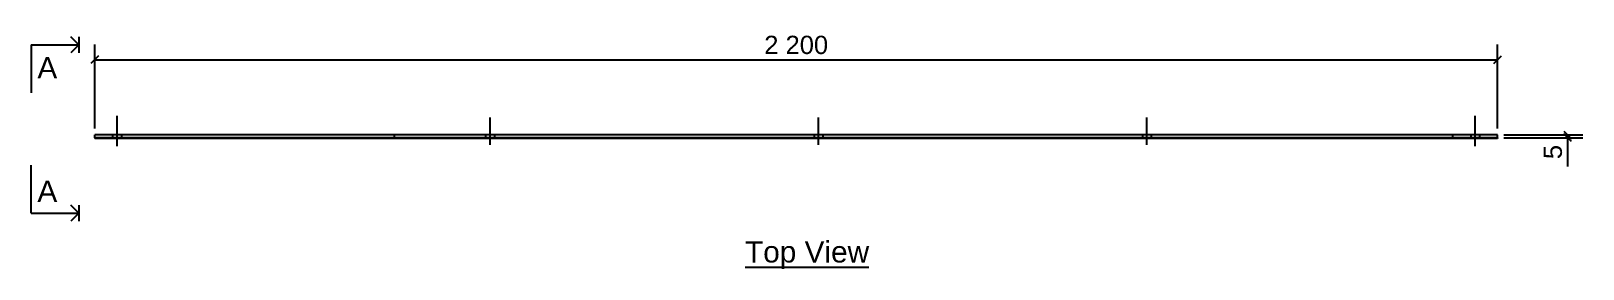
# Model space of a CAD drawing. Header units: millimetres. Extents: x 30 to 21157, y 42 to 1087.
# Drawn here: x 18723 to 21157, y 42 to 415 of the extents above; entities that cross this region are included whole.
import ezdxf

# ---------------------------------------------------------------- set-up
doc = ezdxf.new("R2010")
doc.units = ezdxf.units.MM
doc.linetypes.add('DXK_LINE_DOT1', pattern=[1.8814, 0.9407, -0.9407])
doc.styles.add('Arial', font='ARIAL.TTF', dxfattribs={"height": 0.2})

# ---------------------------------------------------------------- blocks, each defined once
blk = doc.blocks.new('Unknown-3621098-11 - 1186')
at = {"color": 6, "linetype": 'Continuous'}
blk.add_line((19842.9, 45), (20037.3, 45), dxfattribs=at)
at = {"color": 0, "linetype": 'Continuous'}
blk.add_wipeout([(20037.3, 52.5), (20037.3, 87.5), (19842.9, 87.5), (19842.9, 52.5)], dxfattribs=at)
at = {"color": 6, "linetype": 'Continuous', "style": 'Arial'}
blk.add_text('Top View', height=33.43, dxfattribs=at).set_placement((19842.9, 52.5))
blk = doc.blocks.new('Bolt-3621098-1223 - 1186')
at = {"color": 96, "linetype": 'Continuous'}
for p, q in [((20988.1, 234.6), (20988.1, 282.5)), ((20988.1, 234.6), (20988.1, 282.5)), ((20988.1, 234.6), (20988.1, 282.5)), ((20981.1, 252.5), (20981.1, 248)), ((20981.1, 252.5), (20981.1, 248)), ((20981.1, 252.5), (20981.1, 248)), ((20995.1, 252.5), (20995.1, 248)), ((20995.1, 252.5), (20995.1, 248)), ((20995.1, 252.5), (20995.1, 248))]:
    blk.add_line(p, q, dxfattribs=at)
blk = doc.blocks.new('Part-3621098-1221 - 1186')
at = {"color": 30, "linetype": 'Continuous'}
for p, q in [((18823.1, 248), (18823.1, 252.5)), ((21023.1, 252.5), (18823.1, 252.5)), ((21023.1, 248), (18823.1, 248)), ((19293.1, 248), (19293.1, 252.5)), ((21023.1, 248), (21023.1, 252.5))]:
    blk.add_line(p, q, dxfattribs=at)
at = {"color": 7, "linetype": 'DXK_LINE_DOT1'}
blk.add_line((20953.1, 248), (20953.1, 252.5), dxfattribs=at)
blk = doc.blocks.new('Bolt-3621098-1222 - 1186')
at = {"color": 96, "linetype": 'Continuous'}
for p, q in [((18858.1, 234.6), (18858.1, 282.5)), ((18858.1, 234.6), (18858.1, 282.5)), ((18858.1, 234.6), (18858.1, 282.5)), ((18851.1, 252.5), (18851.1, 248)), ((18851.1, 252.5), (18851.1, 248)), ((18851.1, 252.5), (18851.1, 248)), ((18865.1, 252.5), (18865.1, 248)), ((18865.1, 252.5), (18865.1, 248)), ((18865.1, 252.5), (18865.1, 248))]:
    blk.add_line(p, q, dxfattribs=at)
blk = doc.blocks.new('Bolt-3621098-1224 - 1186')
at = {"color": 96, "linetype": 'Continuous'}
for p, q in [((20473.1, 237), (20473.1, 280)), ((20473.1, 237), (20473.1, 280)), ((20473.1, 237), (20473.1, 280)), ((20466.1, 252.5), (20466.1, 248)), ((20466.1, 252.5), (20466.1, 248)), ((20466.1, 252.5), (20466.1, 248)), ((20480.1, 252.5), (20480.1, 248)), ((20480.1, 252.5), (20480.1, 248)), ((20480.1, 252.5), (20480.1, 248))]:
    blk.add_line(p, q, dxfattribs=at)
blk = doc.blocks.new('Bolt-3621098-1225 - 1186')
at = {"color": 96, "linetype": 'Continuous'}
for p, q in [((19958.1, 237), (19958.1, 280)), ((19958.1, 237), (19958.1, 280)), ((19958.1, 237), (19958.1, 280)), ((19951.1, 252.5), (19951.1, 248)), ((19951.1, 252.5), (19951.1, 248)), ((19951.1, 252.5), (19951.1, 248)), ((19965.1, 252.5), (19965.1, 248)), ((19965.1, 252.5), (19965.1, 248)), ((19965.1, 252.5), (19965.1, 248))]:
    blk.add_line(p, q, dxfattribs=at)
blk = doc.blocks.new('Bolt-3621098-1226 - 1186')
at = {"color": 96, "linetype": 'Continuous'}
for p, q in [((19443.1, 237), (19443.1, 280)), ((19443.1, 237), (19443.1, 280)), ((19443.1, 237), (19443.1, 280)), ((19436.1, 252.5), (19436.1, 248)), ((19436.1, 252.5), (19436.1, 248)), ((19436.1, 252.5), (19436.1, 248)), ((19450.1, 252.5), (19450.1, 248)), ((19450.1, 252.5), (19450.1, 248)), ((19450.1, 252.5), (19450.1, 248))]:
    blk.add_line(p, q, dxfattribs=at)
blk = doc.blocks.new('Surfacing-3621098-1227 - 1186')
at = {"color": 7, "linetype": 'Continuous'}
for p, q in [((21023.1, 248), (18823.1, 248)), ((18823.1, 248), (18823.1, 247)), ((21023.1, 247), (18823.1, 247)), ((19293.1, 247), (19293.1, 248)), ((21023.1, 248), (21023.1, 247))]:
    blk.add_line(p, q, dxfattribs=at)
blk = doc.blocks.new('StraightDimension-3621098-1367 - 1186')
at = {"color": 7, "linetype": 'Continuous'}
for p, q in [((21033.1, 252.5), (21157.1, 252.5)), ((21033.1, 248), (21157.1, 248)), ((21127.1, 258.5), (21139.1, 246.5)), ((21139.1, 242), (21127.1, 254)), ((21133.1, 248), (21133.1, 252.5))]:
    blk.add_line(p, q, dxfattribs=at)
at = {"color": 0}
blk.add_wipeout([(21130.1, 242.7), (21088.1, 242.7), (21088.1, 208.5), (21130.1, 208.5)], dxfattribs=at)
at = {"color": 7, "linetype": 'Continuous'}
blk.add_line((21133.1, 248), (21133.1, 203.2), dxfattribs=at)
blk.add_line((21133.1, 248), (21133.1, 203.2), dxfattribs=at)
at = {"color": 96, "style": 'Arial'}
blk.add_text('5', height=28.7, rotation=90.0002, dxfattribs=at).set_placement((21124.1, 214.5))
blk = doc.blocks.new('StraightDimension-3621098-1273 - 1186')
at = {"color": 7, "linetype": 'Continuous'}
for p, q in [((18823.1, 262.5), (18823.1, 394.2)), ((21023.1, 262.5), (21023.1, 394.2)), ((18829.1, 376.2), (18817.1, 364.2)), ((18823.1, 370.2), (21023.1, 370.2)), ((21017.1, 364.2), (21029.1, 376.2))]:
    blk.add_line(p, q, dxfattribs=at)
at = {"color": 0}
blk.add_wipeout([(19979.1, 373.2), (19979.1, 415.2), (19867.1, 415.2), (19867.1, 373.2)], dxfattribs=at)
at = {"color": 96, "style": 'Arial'}
blk.add_text('2 200', height=28.65, dxfattribs=at).set_placement((19873.1, 379.2))
blk = doc.blocks.new('SectionMark-3621098-1271 - 1186')
at = {"color": 30, "linetype": 'Continuous'}
for p, q in [((18723.1, 393.6), (18798.1, 393.6)), ((18723.1, 130), (18798.1, 130))]:
    blk.add_line(p, q, dxfattribs=at)
at = {"color": 6, "linetype": 'Continuous'}
for p, q in [((18773.1, 393.6), (18798.1, 393.6)), ((18798.1, 393.6), (18785.6, 406.1)), ((18798.1, 393.6), (18785.6, 381.1)), ((18798.1, 406.1), (18798.1, 381.1)), ((18773.1, 130), (18798.1, 130)), ((18798.1, 130), (18785.6, 142.5)), ((18798.1, 130), (18785.6, 117.5)), ((18798.1, 142.5), (18798.1, 117.5))]:
    blk.add_line(p, q, dxfattribs=at)
at = {"color": 0, "linetype": 'Continuous'}
for points in [[(18764.2, 341.1), (18764.2, 376.1), (18733.1, 376.1), (18733.1, 341.1)], [(18764.2, 147.5), (18764.2, 182.5), (18733.1, 182.5), (18733.1, 147.5)]]:
    blk.add_wipeout(points, dxfattribs=at)
at = {"color": 30, "linetype": 'Continuous'}
for p, q in [((18723.1, 393.6), (18723.1, 318.6)), ((18723.1, 130), (18723.1, 205))]:
    blk.add_line(p, q, dxfattribs=at)
at = {"color": 6, "linetype": 'Continuous', "style": 'Arial'}
for p in [(18733.1, 341.1), (18733.1, 147.5)]:
    blk.add_text('A', height=33.4, dxfattribs=at).set_placement(p)

msp = doc.modelspace()

# ---------------------------------------------------------------- block references
for name in ['SectionMark-3621098-1271 - 1186', 'Bolt-3621098-1222 - 1186', 'Bolt-3621098-1226 - 1186', 'Bolt-3621098-1225 - 1186', 'Bolt-3621098-1224 - 1186', 'Bolt-3621098-1223 - 1186', 'Part-3621098-1221 - 1186', 'Surfacing-3621098-1227 - 1186', 'Unknown-3621098-11 - 1186']:
    msp.add_blockref(name, (0, 0))

# ---------------------------------------------------------------- next in the draw order: block references
msp.add_blockref('StraightDimension-3621098-1367 - 1186', (0, 0))

# ---------------------------------------------------------------- next in the draw order: block references
msp.add_blockref('StraightDimension-3621098-1273 - 1186', (0, 0))

doc.saveas('drawing.dxf')
